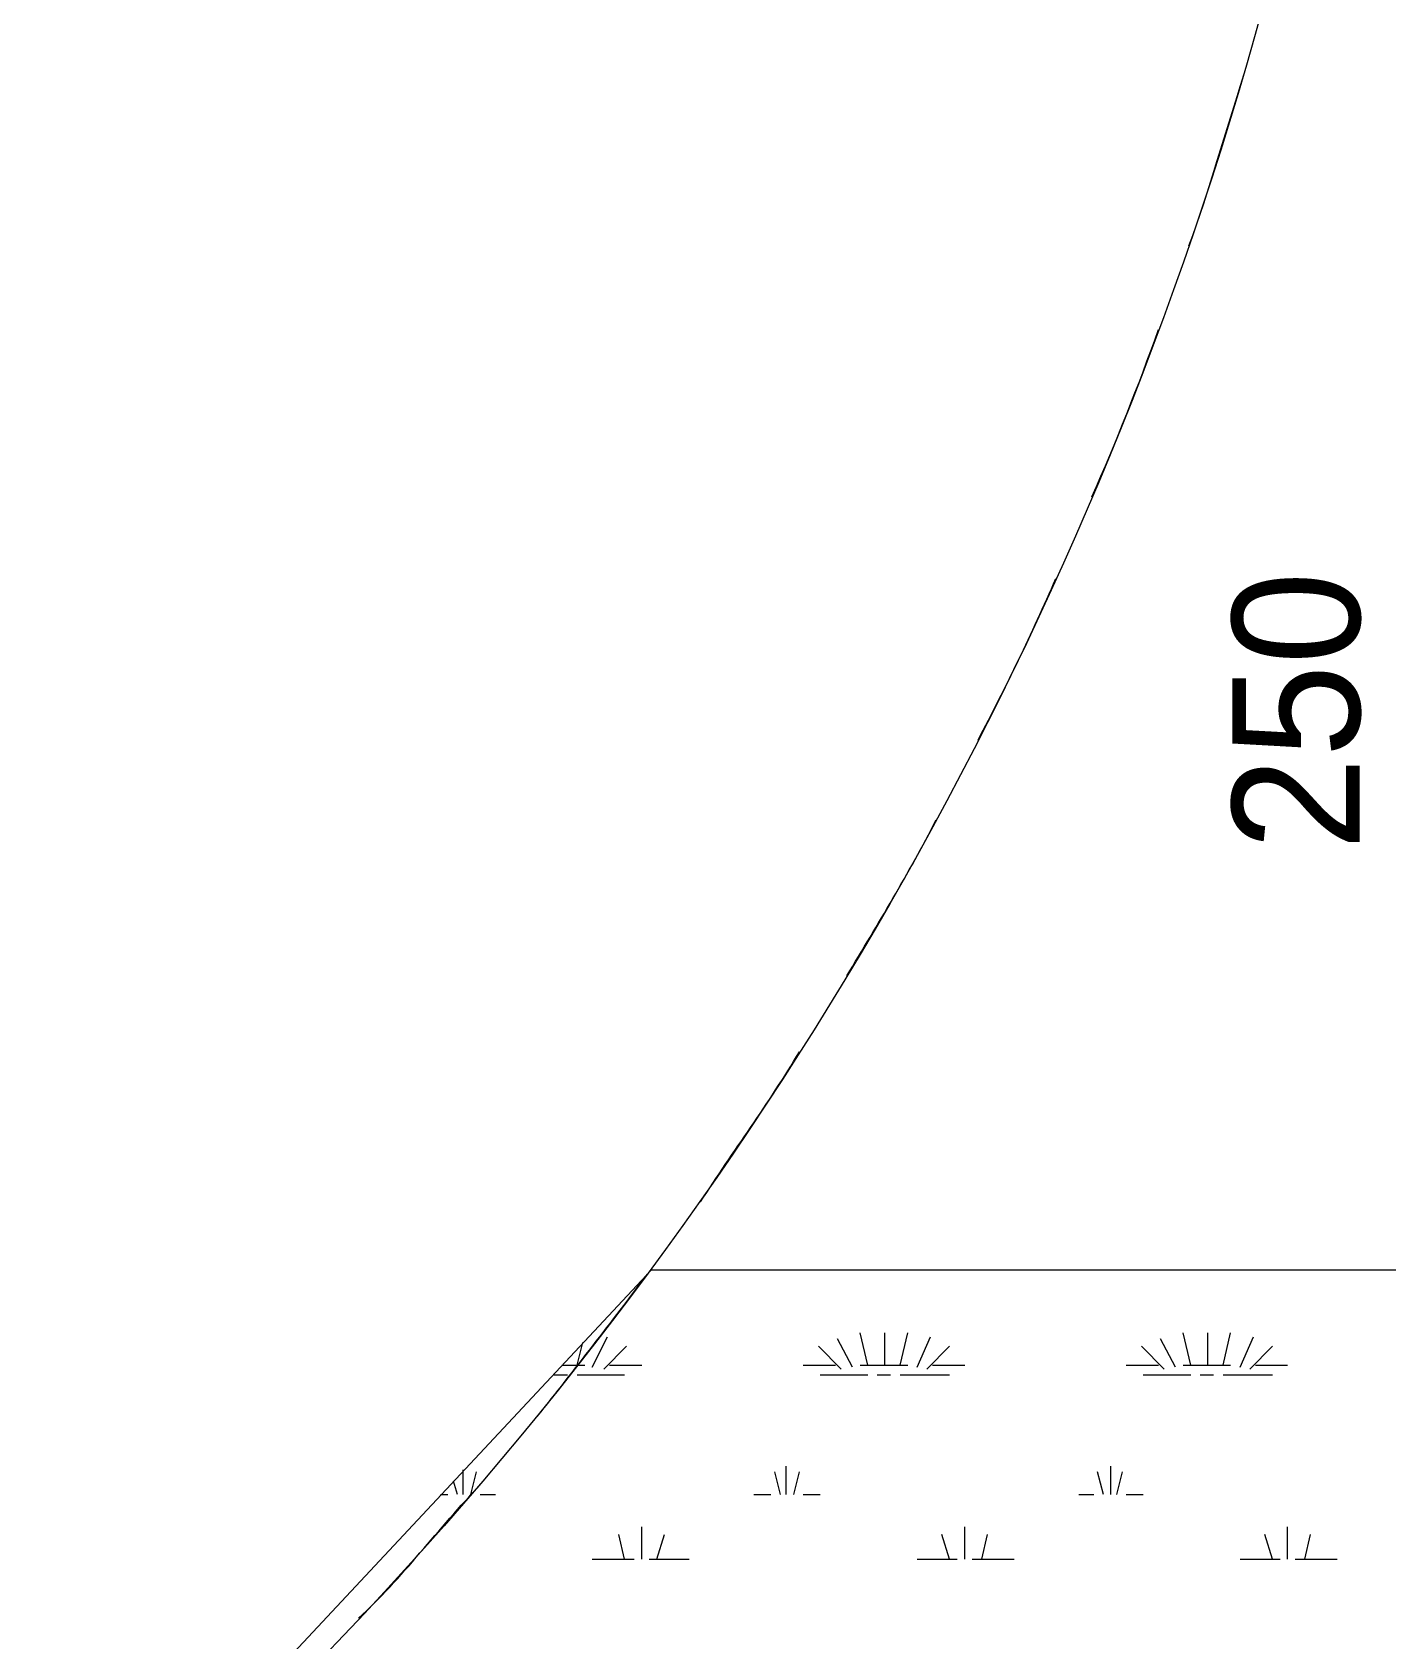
# Model space of a CAD drawing. Header units: millimetres. Extents: x -15161 to 10473752, y -72817 to 33960.
# Drawn here: x 76109.6 to 76411.7, y -48804.6 to -48446.2 of the extents above; entities that cross this region are included whole.
import ezdxf
from ezdxf import colors
from ezdxf.entities.mleader import LeaderData, LeaderLine
from ezdxf.enums import TextEntityAlignment as Align
from ezdxf.math import Vec2, Vec3

# ---------------------------------------------------------------- set-up
doc = ezdxf.new("R2010")
doc.units = ezdxf.units.MM
doc.layers.add('PDF_幾何圖形', color=7, linetype='Continuous')
doc.layers.add('PDF_文字', color=7, linetype='Continuous')
doc.styles.add('PDF PMingLiU', font='PMingLiU.ttf')
doc.styles.get("Standard").update_dxf_attribs({"font": 'arial.ttf'})

# ---------------------------------------------------------------- blocks, each defined once
blk = doc.blocks.new('建築底圖1140116')
at = {"layer": 'PDF_幾何圖形', "lineweight": 0}
blk.add_lwpolyline([(1837.74, -24945.69, 0.011407), (1839.01, -24903.78, -0.254152), (1450.33, -25617.63)], format="xyb", dxfattribs=at)
blk.add_lwpolyline([(1672.61, -25408.9), (1538.82, -25552.01), (2088.82, -25552.01), (2088.82, -25801.81), (2387.32, -25408.9)], close=True, dxfattribs=at)
for points in [[(1656.1, -25430.07), (1657.37, -25424.99)], [(1659.49, -25430.49), (1662.88, -25423.72)], [(1717.49, -25430.49), (1714.11, -25424.14)], [(1720.88, -25430.07), (1719.19, -25422.87)], [(1724.69, -25430.07), (1724.69, -25422.87)], [(1728.08, -25430.07), (1729.77, -25422.87)], [(1731.89, -25430.49), (1734.85, -25423.72)], [(1789.47, -25430.49), (1786.09, -25424.14)], [(1792.86, -25430.07), (1791.17, -25422.87)], [(1796.67, -25430.07), (1796.67, -25422.87)], [(1800.06, -25430.07), (1801.75, -25422.87)], [(1803.87, -25430.49), (1806.83, -25423.72)], [(1662.03, -25430.91), (1667.11, -25425.83)], [(1714.95, -25430.91), (1709.87, -25425.83)], [(1734.01, -25430.91), (1739.09, -25425.83)], [(1786.93, -25430.91), (1781.85, -25425.83)], [(1805.99, -25430.91), (1811.07, -25425.83)], [(1651.02, -25432.18), (1653.98, -25432.18)], [(1652.71, -25430.07), (1657.79, -25430.07)], [(1656.1, -25432.18), (1666.69, -25432.18)], [(1663.3, -25430.07), (1670.5, -25430.07)], [(1706.49, -25430.07), (1713.68, -25430.07)], [(1710.3, -25432.18), (1720.88, -25432.18)], [(1719.19, -25430.07), (1729.77, -25430.07)], [(1723, -25432.18), (1725.96, -25432.18)], [(1728.08, -25432.18), (1739.09, -25432.18)], [(1735.28, -25430.07), (1742.48, -25430.07)], [(1778.46, -25430.07), (1785.66, -25430.07)], [(1782.28, -25432.18), (1792.86, -25432.18)], [(1791.17, -25430.07), (1801.75, -25430.07)], [(1794.98, -25432.18), (1797.94, -25432.18)], [(1800.06, -25432.18), (1811.07, -25432.18)], [(1807.26, -25430.07), (1814.45, -25430.07)], [(1630.7, -25458.86), (1630.7, -25453.35)], [(1632.39, -25458.86), (1633.66, -25453.78)], [(1701.41, -25458.86), (1700.14, -25453.78)], [(1702.68, -25458.86), (1702.68, -25452.51)], [(1704.37, -25458.86), (1705.64, -25453.78)], [(1773.38, -25458.86), (1772.11, -25453.78)], [(1775.08, -25458.86), (1775.08, -25452.51)], [(1776.35, -25458.86), (1777.62, -25453.78)], [(1629.43, -25458.86), (1628.58, -25455.89)], [(1625.62, -25458.86), (1627.31, -25458.86)], [(1634.51, -25458.86), (1637.89, -25458.86)], [(1695.48, -25458.86), (1699.29, -25458.86)], [(1706.49, -25458.86), (1710.3, -25458.86)], [(1767.88, -25458.86), (1771.27, -25458.86)], [(1778.46, -25458.86), (1782.28, -25458.86)], [(1666.69, -25473.25), (1665.42, -25467.75)], [(1670.5, -25473.25), (1670.5, -25466.06)], [(1673.88, -25473.25), (1675.58, -25467.75)], [(1739.09, -25473.25), (1737.39, -25467.75)], [(1742.48, -25473.25), (1742.48, -25466.06)], [(1746.29, -25473.25), (1747.56, -25467.75)], [(1811.07, -25473.25), (1809.37, -25467.75)], [(1814.45, -25473.25), (1814.45, -25466.06)], [(1818.26, -25473.25), (1819.53, -25467.75)], [(1659.49, -25473.25), (1668.8, -25473.25)], [(1672.19, -25473.25), (1681.08, -25473.25)], [(1731.89, -25473.25), (1740.78, -25473.25)], [(1744.17, -25473.25), (1753.48, -25473.25)], [(1803.87, -25473.25), (1812.76, -25473.25)], [(1816.15, -25473.25), (1825.46, -25473.25)]]:
    blk.add_lwpolyline(points, dxfattribs=at)
for centre, radius, start, end in [((1280.32, -25019.9), 536.24, 336.1686, 340.454), ((1295.41, -25051.51), 509.68, 332.0027, 336.4957), ((651.45, -24646.08), 1274.45, 321.38178, 323.18657)]:
    blk.add_arc(centre, radius, start, end, dxfattribs=at)
at = {"layer": 'PDF_幾何圖形', "lineweight": 5}
for centre, radius, start, end in [((1280.32, -25019.9), 536.24, 336.1686, 340.454), ((1295.41, -25051.51), 509.68, 332.0027, 336.4957), ((651.45, -24646.08), 1274.45, 321.38178, 323.18657)]:
    blk.add_arc(centre, radius, start, end, dxfattribs=at)
at = {"layer": 'PDF_幾何圖形', "lineweight": 0}
for points in [[(1792.44, -25180.68), (1797.07, -25168.11), (1800.61, -25155.27), (1804.72, -25142.58)], [(1716.22, -25343.27), (1723.1, -25331.82), (1730.05, -25320.4), (1736.12, -25308.55)], [(1683.62, -25393.65), (1690.8, -25382.51), (1698.83, -25371.73), (1705.64, -25360.2)], [(1607.41, -25486.38), (1616.82, -25477.95), (1625.43, -25466.03), (1634.51, -25456.74)]]:
    blk.add_open_spline(points, degree=3, dxfattribs=at)
at = {"layer": 'PDF_幾何圖形', "lineweight": 5}
for points in [[(1792.44, -25180.68), (1797.07, -25168.11), (1800.61, -25155.27), (1804.72, -25142.58)], [(1716.22, -25343.27), (1723.1, -25331.82), (1730.05, -25320.4), (1736.12, -25308.55)], [(1683.62, -25393.65), (1690.8, -25382.51), (1698.83, -25371.73), (1705.64, -25360.2)], [(1607.41, -25486.38), (1616.82, -25477.95), (1625.43, -25466.03), (1634.51, -25456.74)]]:
    blk.add_open_spline(points, degree=3, dxfattribs=at)
at = {"layer": 'PDF_文字', "insert": (1816.51, -25315.32), "char_height": 28.447, "attachment_point": 4, "rotation": 90, "style": 'PDF PMingLiU'}
blk.add_mtext('250', dxfattribs=at)
blk = doc.blocks.new('_DetailCallout')
at = {"color": 0, "linetype": 'ByBlock', "lineweight": -2, "transparency": 16777216}
blk.add_line((8, 0), (-8, 0), dxfattribs=at)
blk.add_circle((0, 0), 8, dxfattribs=at)
at = {"color": 0, "transparency": 16777216}
for tag, p in [('視圖號碼', (0, 1)), ('圖紙號碼', (0, -6))]:
    blk.add_attdef(tag, text='', height=3, dxfattribs=at).set_placement(p, align=Align.CENTER)

msp = doc.modelspace()

# ---------------------------------------------------------------- block references
at = {"color": 2}
msp.add_blockref('建築底圖1140116', (74574.9411, -23313.1136), dxfattribs=at)

# ---------------------------------------------------------------- leaders
at = {"color": 30}
ml = msp.add_multileader_block('Standard', dxfattribs=at)
ml.set_content('_DetailCallout', color=30, scale=15)
ml.set_attribute('視圖號碼', '半成品', width=0)
ml.set_attribute('圖紙號碼', 'B', width=0)
ml.set_leader_properties()
ml.build(insert=Vec2(0, 0))
ml.multileader.update_dxf_attribs({"leader_type": 0})
ctx = ml.context
ctx.base_point, ctx.plane_origin = Vec3(93372.1061, -48769.6603), Vec3(93492.1061, -48769.6603)
notes = []
notes.append((ctx, [(0, (0, 0, 0), (0, 0), (1, 0), 1, [])]))
ctx.block.insert = Vec3(93492.1061, -48769.6603)
ml = msp.add_multileader_block('Standard', dxfattribs=at)
ml.set_content('_DetailCallout', color=30, scale=15)
ml.set_attribute('視圖號碼', '半成品', width=0)
ml.set_attribute('圖紙號碼', 'A-2', width=0)
ml.set_leader_properties()
ml.build(insert=Vec2(0, 0))
ml.multileader.update_dxf_attribs({"leader_type": 0})
ctx = ml.context
ctx.base_point, ctx.plane_origin = Vec3(93704.3054, -48769.6603), Vec3(93824.3054, -48769.6603)
notes.append((ctx, [(0, (0, 0, 0), (0, 0), (1, 0), 1, [])]))
ctx.block.insert = Vec3(93824.3054, -48769.6603)
ml = msp.add_multileader_block('Standard', dxfattribs=at)
ml.set_content('_DetailCallout', color=30, scale=15)
ml.set_attribute('視圖號碼', '半成品', width=0)
ml.set_attribute('圖紙號碼', 'A-1', width=0)
ml.set_leader_properties()
ml.build(insert=Vec2(0, 0))
ml.multileader.update_dxf_attribs({"leader_type": 0})
ctx = ml.context
ctx.base_point, ctx.plane_origin = Vec3(94041.3644, -48769.6603), Vec3(94161.3644, -48769.6603)
notes.append((ctx, [(0, (0, 0, 0), (0, 0), (1, 0), 1, [])]))
ctx.block.insert = Vec3(94161.3644, -48769.6603)
at = {"color": 54}
ml = msp.add_multileader_block('Standard', dxfattribs=at)
ml.set_content('_DetailCallout', color=54, scale=15)
ml.set_attribute('視圖號碼', '急速庫', width=0)
ml.set_attribute('圖紙號碼', 'A機', width=0)
ml.set_leader_properties()
ml.build(insert=Vec2(0, 0))
ml.multileader.update_dxf_attribs({"leader_type": 0})
ctx = ml.context
ctx.base_point, ctx.plane_origin = Vec3(92864.6909, -48811.8789), Vec3(92984.6909, -48811.8789)
notes.append((ctx, [(0, (0, 0, 0), (0, 0), (1, 0), 1, [])]))
ctx.block.insert = Vec3(92984.6909, -48811.8789)
ml = msp.add_multileader_block('Standard', dxfattribs=at)
ml.set_content('_DetailCallout', color=54, scale=15)
ml.set_attribute('視圖號碼', '半成品', width=0)
ml.set_attribute('圖紙號碼', 'A機', width=0)
ml.set_leader_properties()
ml.build(insert=Vec2(0, 0))
ml.multileader.update_dxf_attribs({"leader_type": 0})
ctx = ml.context
ctx.base_point, ctx.plane_origin = Vec3(92588.6191, -48811.8789), Vec3(92708.6191, -48811.8789)
notes.append((ctx, [(0, (0, 0, 0), (0, 0), (1, 0), 1, [])]))
ctx.block.insert = Vec3(92708.6191, -48811.8789)
ml = msp.add_multileader_block('Standard', dxfattribs=at)
ml.set_content('_DetailCallout', color=54, scale=15)
ml.set_attribute('視圖號碼', '急速庫', width=0)
ml.set_attribute('圖紙號碼', 'B機', width=0)
ml.set_leader_properties()
ml.build(insert=Vec2(0, 0))
ml.multileader.update_dxf_attribs({"leader_type": 0})
ctx = ml.context
ctx.base_point, ctx.plane_origin = Vec3(92864.6909, -49217.4155), Vec3(92984.6909, -49217.4155)
notes.append((ctx, [(0, (0, 0, 0), (0, 0), (1, 0), 1, [])]))
ctx.block.insert = Vec3(92984.6909, -49217.4155)
ml = msp.add_multileader_block('Standard', dxfattribs=at)
ml.set_content('_DetailCallout', color=54, scale=15)
ml.set_attribute('視圖號碼', '半成品', width=0)
ml.set_attribute('圖紙號碼', 'B機', width=0)
ml.set_leader_properties()
ml.build(insert=Vec2(0, 0))
ml.multileader.update_dxf_attribs({"leader_type": 0})
ctx = ml.context
ctx.base_point, ctx.plane_origin = Vec3(92588.6191, -49217.4155), Vec3(92708.6191, -49217.4155)
notes.append((ctx, [(0, (0, 0, 0), (0, 0), (1, 0), 1, [])]))
ctx.block.insert = Vec3(92708.6191, -49217.4155)
for ctx, leaders in notes:
    for number, flags, end, landing, length, lines in leaders:
        leader = LeaderData()
        leader.index, (leader.has_last_leader_line, leader.has_dogleg_vector, leader.attachment_direction) = number, flags
        leader.last_leader_point, leader.dogleg_vector, leader.dogleg_length = Vec3(end), Vec3(landing), length
        for number, points, colour, breaks in lines:
            line = LeaderLine()
            line.index, line.vertices, line.color, line.breaks = number, Vec3.list(points), colors.encode_raw_color(colour), breaks
            leader.lines.append(line)
        ctx.leaders.append(leader)

doc.saveas('drawing.dxf')
